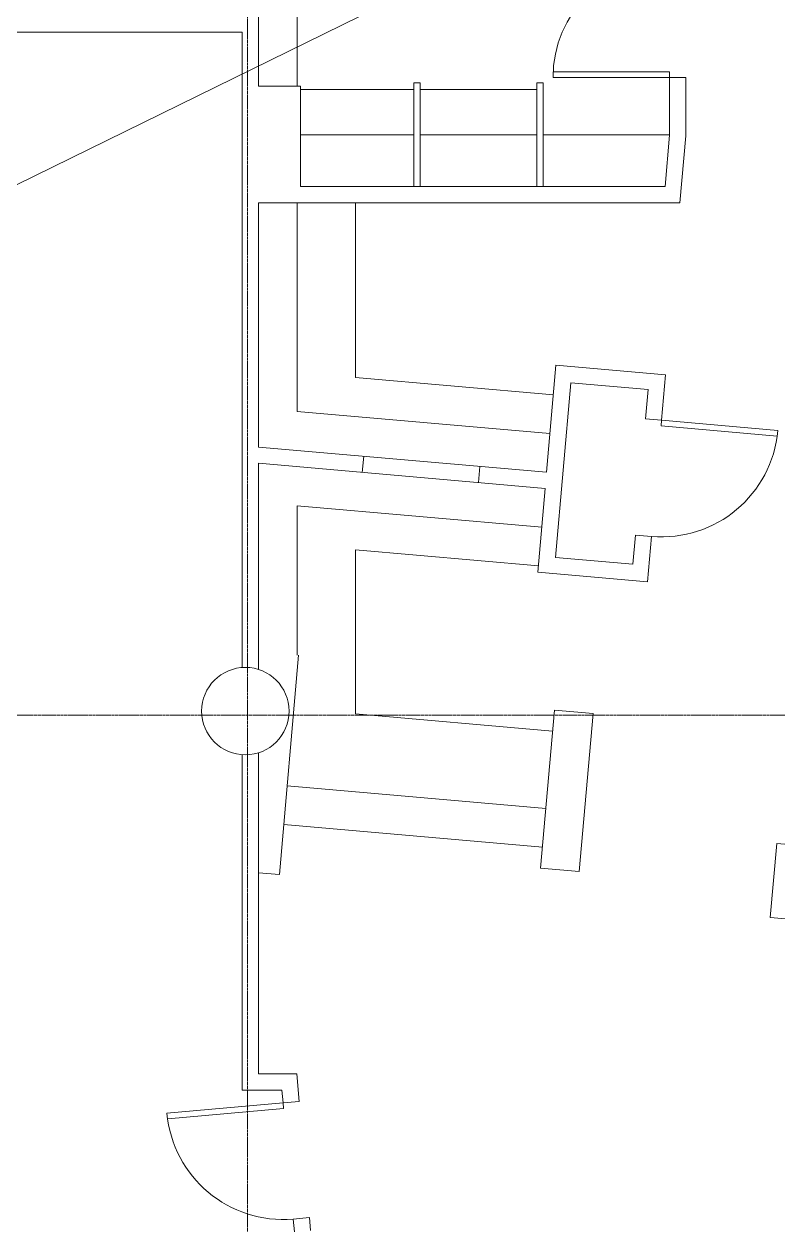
# Model space of a CAD drawing. Header units: inches. Extents: x 1756 to 10721, y -35 to 3002.
# Drawn here: x 9538.2 to 9771, y 1514.7 to 1885.7 of the extents above; entities that cross this region are included whole.
import ezdxf

# ---------------------------------------------------------------- set-up
doc = ezdxf.new("R2010")
doc.units = ezdxf.units.IN
doc.header["$MEASUREMENT"] = 0
doc.linetypes.add('IMPORT-CENTER2 _2_', pattern=[1.125, 0.75, -0.125, 0.125, -0.125])
for name, color, linetype, lineweight in [('A-DOOR', 31, 'Continuous', 18), ('A-flor-case', 250, 'Continuous', 9), ('A-GRID', 250, 'Continuous', 9), ('A-WALL', 113, 'Continuous', 18), ('G-ANNO-TEXT', 231, 'Continuous', 9), ('S-Cols', 250, 'Continuous', 9), ('USB 03_modified_dwg', 252, 'Continuous', 9)]:
    doc.layers.add(name, color=color, linetype=linetype, lineweight=lineweight)

# ---------------------------------------------------------------- blocks, each defined once
blk = doc.blocks.new('USB 03_modified_dwg-397434-Overall Floor Plan')
at = {"layer": 'A-DOOR', "color": 250, "lineweight": 9}
for p, q in [((2657.09, 1679.67), (2693, 1679.67)), ((2726.17, 1567.15), (2690.39, 1570.28)), ((2690.54, 1572.03), (2726.41, 1568.89)), ((2573.65, 1361.15), (2537.79, 1358.02)), ((2538.03, 1356.28), (2573.8, 1359.41))]:
    blk.add_line(p, q, dxfattribs=at)
at = {"layer": 'A-DOOR', "color": 250, "lineweight": 9, "flags": 128}
blk.add_lwpolyline([(2693, 1677.92), (2657, 1677.92), (2657, 1679.67)], dxfattribs=at)
at = {"layer": 'A-DOOR', "color": 250, "lineweight": 9}
for centre, start, end in [((2693, 1677.92), 90.0059, 179.9966), ((2690.54, 1572.03), 265.0059, 354.9966), ((2573.65, 1361.16), 185.0034, 274.9941)]:
    blk.add_arc(centre, 36, start, end, dxfattribs=at)
at = {"layer": 'A-flor-case', "flags": 128}
for points in [[(2578, 1675.24), (2578, 1808.7)], [(2579, 1674.24), (2614, 1674.24)], [(2616, 1674.24), (2652, 1674.24)], [(2579, 1660.24), (2614, 1660.24)], [(2616, 1660.24), (2652, 1660.24)], [(2654, 1660.24), (2693, 1660.24)], [(2656.06, 1567.94), (2578, 1574.77), (2578, 1639.24), (2578, 1574.77)], [(2596, 1585.24), (2596, 1639.24), (2596, 1585.24), (2657.12, 1579.89)], [(2578, 1499.48), (2578, 1545.66), (2653.53, 1539.05), (2578, 1545.66)], [(2596, 1481.32), (2596, 1532.04), (2652.48, 1527.09), (2596, 1532.04)], [(2572.5, 1431.68), (2566, 1432.25), (2572.5, 1431.68), (2578.43, 1499.44)], [(2656.84, 1476), (2596, 1481.32)], [(2654.75, 1452.09), (2574.9, 1459.08)], [(2653.7, 1440.14), (2573.85, 1447.12)]]:
    blk.add_lwpolyline(points, close=True, dxfattribs=at)
at = {"layer": 'A-GRID', "linetype": 'IMPORT-CENTER2 _2_'}
for p, q in [((2562.68, -153.02), (2562.68, 2772.62)), ((1045.75, 1480.99), (3130.25, 1480.99))]:
    blk.add_line(p, q, dxfattribs=at)
at = {"layer": 'A-WALL', "color": 250, "lineweight": 9}
for p, q in [((2690.39, 1570.28), (2690.54, 1572.03)), ((2598.09, 1555.94), (2598.53, 1560.93)), ((2633.95, 1552.81), (2634.39, 1557.79)), ((2573.8, 1359.41), (2573.65, 1361.15))]:
    blk.add_line(p, q, dxfattribs=at)
at = {"layer": 'A-WALL', "color": 250, "lineweight": 9, "flags": 128}
for points in [[(2566, 1675.24), (2566, 1808.7), (2579, 1808.7), (2579, 1839.7), (2693, 1839.7), (2693, 1713.92), (2698, 1713.92), (2698, 1862.7), (2693, 1862.7), (2693, 1844.7), (2579.5, 1844.7), (2579.5, 1862.7), (2544, 1862.7), (2544, 1857.7), (2547.5, 1857.7), (2547.5, 1826.7)], [(2194.93, 1615.59), (2352.47, 1615.59), (2352.47, 1686.61), (2476.47, 1686.61), (2476.47, 1590.61), (2448.47, 1590.61), (2448.47, 1585.61), (2467.84, 1585.61), (2467.84, 1555.42), (2480.47, 1555.42), (2480.47, 1575.8), (2483.47, 1575.8), (2488.47, 1575.8), (2488.47, 1624.36), (2488.47, 1691.95), (2554.15, 1691.95), (2561, 1691.95), (2561, 1624.36), (2561, 1495.66)], [(2566, 1675.24), (2579, 1675.24), (2579, 1644.24), (2691.61, 1644.24), (2693, 1660.14), (2693, 1679.67)], [(2693, 1677.92), (2698, 1677.92), (2698, 1659.92), (2696.19, 1639.24), (2566, 1639.24), (2566, 1563.77), (2655.01, 1555.98), (2657.9, 1589.02), (2691.77, 1586.05)], [(2616, 1644.24), (2616, 1676.24), (2614, 1676.24), (2614, 1644.24)], [(2654, 1644.24), (2654, 1676.24), (2652, 1676.24), (2652, 1644.24)], [(2686.36, 1581.51), (2685.56, 1572.46), (2690.54, 1572.03), (2691.77, 1586.05)], [(2566, 1495.09), (2566, 1558.75), (2654.58, 1551), (2652.31, 1525.1), (2686.18, 1522.14), (2687.41, 1536.16), (2682.43, 1536.6), (2681.64, 1527.56), (2657.73, 1529.65), (2662.45, 1583.6), (2686.36, 1581.51)], [(2566, 1469.31), (2566, 1370.14), (2577.88, 1370.14), (2578.63, 1361.59), (2573.65, 1361.15), (2573.3, 1365.14), (2561, 1365.14), (2561, 1468.74)], [(2735.68, 1413.39), (2736.03, 1417.38), (2724.08, 1418.42), (2726.08, 1441.33), (2731.06, 1440.9), (2729.49, 1422.97), (2741.45, 1421.92), (2740.66, 1412.96)], [(2577.14, 1321.31), (2576.79, 1325.29), (2581.77, 1325.73), (2582.12, 1321.74)]]:
    blk.add_lwpolyline(points, dxfattribs=at)
blk.add_lwpolyline([(2669.36, 1481.43), (2665.09, 1432.62), (2653.13, 1433.66), (2657.4, 1482.48)], close=True, dxfattribs=at)
at = {"layer": 'S-Cols'}
blk.add_circle((2562, 1482.2), 13.5, dxfattribs=at)

msp = doc.modelspace()

# ---------------------------------------------------------------- linework, layer by layer
at = {"layer": 'G-ANNO-TEXT', "color": 145}
msp.add_line((9452.76, 1795.31), (10150.11, 2137.5), dxfattribs=at)

# ---------------------------------------------------------------- block references
at = {"layer": 'USB 03_modified_dwg', "color": 250}
msp.add_blockref('USB 03_modified_dwg-397434-Overall Floor Plan', (7044.57, 191.26), dxfattribs=at)

doc.saveas('drawing.dxf')
